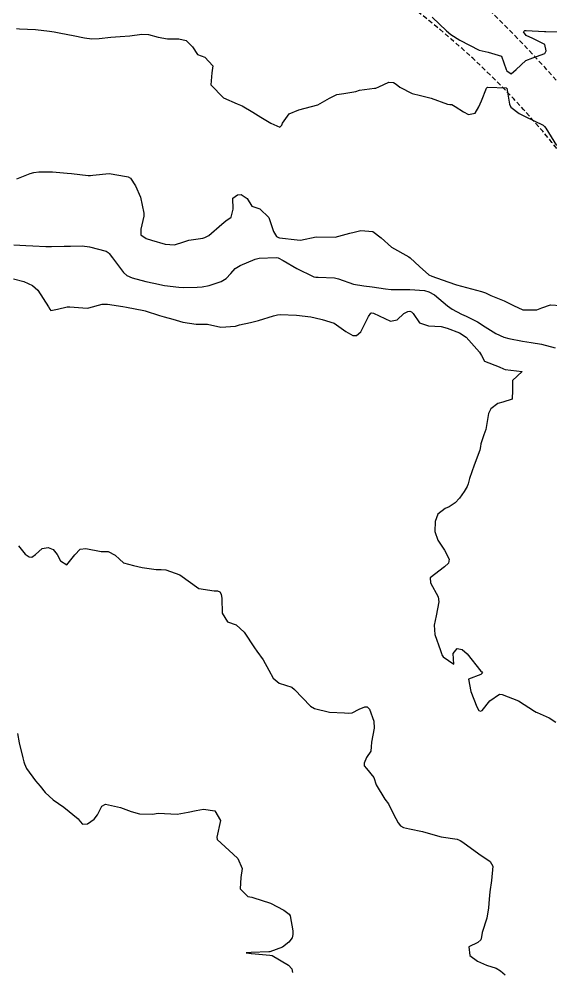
# Model space of a CAD drawing. Header units: metres. Extents: x 292545 to 299085, y 7450245 to 7463078.
# Drawn here: x 295009.3 to 295065.6, y 7462553.3 to 7462654.4 of the extents above; entities that cross this region are included whole.
import ezdxf

# ---------------------------------------------------------------- set-up
doc = ezdxf.new("R2010")
doc.units = ezdxf.units.M
doc.linetypes.add('DASHED', pattern=[0.75, 0.5, -0.25])
for name, color, linetype in [('Curvas de Nivel 1m', 11, 'Continuous'), ('Curvas de Nivel 5m', 15, 'Continuous'), ('Vias Secundárias', 230, 'DASHED')]:
    doc.layers.add(name, color=color, linetype=linetype)

msp = doc.modelspace()

# ---------------------------------------------------------------- linework, layer by layer
at = {"layer": 'Curvas de Nivel 1m', "flags": 128}
for points, elevation in [([(295008.99, 7462653.35), (295009.32, 7462653.3), (295010.99, 7462653.25), (295012.48, 7462653.08), (295012.99, 7462652.99), (295013.69, 7462652.87), (295014.98, 7462652.61), (295016.18, 7462652.35), (295016.98, 7462652.25), (295017.74, 7462652.29), (295018.98, 7462652.45), (295019.96, 7462652.52), (295020.98, 7462652.59), (295022.27, 7462652.76), (295022.98, 7462652.72), (295023.98, 7462652.45), (295024.98, 7462652.27), (295026.17, 7462652.24), (295026.97, 7462652.09), (295027.62, 7462651.41), (295028.16, 7462650.61), (295028.95, 7462650.33), (295029.79, 7462649.38), (295029.67, 7462648.65), (295029.57, 7462647.38), (295030.9, 7462646.01), (295032.37, 7462645.36), (295032.89, 7462645.14), (295034.02, 7462644.47), (295034.88, 7462643.94), (295035.93, 7462643.31), (295036.87, 7462642.88), (295037.08, 7462643.09), (295037.17, 7462643.3), (295037.88, 7462644.29), (295038.89, 7462644.72), (295040.89, 7462645.25), (295042.16, 7462645.98), (295042.91, 7462646.36), (295043.66, 7462646.47), (295044.92, 7462646.68), (295045.32, 7462646.8), (295046.92, 7462647.01), (295047.06, 7462647.04), (295047.37, 7462647.18), (295048.44, 7462647.66), (295048.93, 7462647.63), (295049.22, 7462647.45), (295049.61, 7462647.15), (295050.91, 7462646.45), (295051.79, 7462646.24), (295052.91, 7462645.98), (295054.66, 7462645.33), (295054.89, 7462645.28), (295055.09, 7462645.28), (295055.47, 7462645.08), (295056.33, 7462644.51), (295056.88, 7462644.24), (295057.56, 7462644.37), (295057.98, 7462645.05), (295058.25, 7462645.69), (295058.79, 7462647.04), (295058.84, 7462647.11), (295058.91, 7462647.13), (295060.86, 7462647.07), (295060.91, 7462647.04), (295060.92, 7462647.02), (295061.21, 7462645.33), (295061.35, 7462645.01), (295062.22, 7462644.34), (295062.88, 7462644.04), (295064.76, 7462643.09), (295064.87, 7462643.01), (295064.9, 7462643), (295064.92, 7462642.97), (295065.06, 7462642.78), (295066.19, 7462640.95)], 681), ([(295009.01, 7462637.41), (295009.54, 7462637.62), (295010.43, 7462637.99), (295010.81, 7462638.09), (295011.36, 7462638.16), (295012.81, 7462638.16), (295014.34, 7462638.03), (295014.81, 7462637.98), (295016.58, 7462637.77), (295016.81, 7462637.76), (295017.07, 7462637.8), (295018.81, 7462637.97), (295020.63, 7462637.66), (295020.8, 7462637.62), (295021.06, 7462637.49), (295021.6, 7462636.67), (295022.11, 7462635.48), (295022.47, 7462633.76), (295022.46, 7462633.47), (295022.16, 7462632.06), (295022.16, 7462631.48), (295022.73, 7462631.08), (295023.28, 7462630.91), (295024.72, 7462630.5), (295025.72, 7462630.43), (295026.72, 7462630.74), (295027.24, 7462630.9), (295028.73, 7462631.14), (295028.93, 7462631.2), (295029.35, 7462631.39), (295030.75, 7462632.61), (295031.17, 7462632.95), (295031.73, 7462633.36), (295031.93, 7462634.19), (295031.91, 7462635.36), (295032.4, 7462635.73), (295032.78, 7462635.76), (295033.42, 7462635.34), (295033.93, 7462634.5), (295034.76, 7462634.22), (295035.72, 7462633.31), (295036.22, 7462631.82), (295036.53, 7462631.3), (295036.73, 7462631.2), (295036.86, 7462631.17), (295038.73, 7462630.94), (295039.08, 7462630.92), (295040.73, 7462631.25), (295042.73, 7462631.23), (295044.3, 7462631.65), (295044.74, 7462631.77), (295045.47, 7462631.93), (295046.74, 7462631.83), (295047.63, 7462631.17), (295048.72, 7462630.17), (295050.53, 7462629.14), (295050.7, 7462629.03), (295051.69, 7462628.12), (295052.68, 7462627.25), (295052.97, 7462627.11), (295054.67, 7462626.48), (295055.58, 7462626.17), (295056.67, 7462625.88), (295058.24, 7462625.46), (295058.66, 7462625.31), (295059.23, 7462625.03), (295060.65, 7462624.47), (295061.64, 7462624), (295062.64, 7462623.51), (295064.1, 7462623.51), (295064.64, 7462623.73), (295065.56, 7462624.05), (295066.64, 7462624)], 682), ([(295008.71, 7462630.41), (295009.97, 7462630.36), (295010.71, 7462630.3), (295012.08, 7462630.23), (295012.71, 7462630.24), (295014.02, 7462630.26), (295014.71, 7462630.27), (295015.96, 7462630.3), (295016.71, 7462630.22), (295018.47, 7462629.75), (295018.7, 7462629.61), (295018.81, 7462629.51), (295019.17, 7462629.04), (295020.32, 7462627.49), (295020.68, 7462627.18), (295021.23, 7462626.93), (295022.67, 7462626.52), (295023.55, 7462626.34), (295024.67, 7462626.11), (295026.17, 7462625.93), (295026.67, 7462625.91), (295028.14, 7462625.93), (295028.67, 7462625.96), (295029.38, 7462626.1), (295030.67, 7462626.54), (295031.21, 7462626.83), (295031.69, 7462627.36), (295032.14, 7462627.9), (295032.69, 7462628.24), (295034.28, 7462628.91), (295034.7, 7462629.02), (295036.48, 7462629.08), (295036.7, 7462629.04), (295037.22, 7462628.77), (295038.69, 7462627.89), (295039.09, 7462627.68), (295039.99, 7462627.26), (295040.47, 7462627.04), (295040.68, 7462626.99), (295040.95, 7462626.98), (295042.68, 7462626.92), (295043.09, 7462626.81), (295044.67, 7462626.25), (295045.78, 7462626.08), (295046.66, 7462625.96), (295048.09, 7462625.74), (295048.66, 7462625.69), (295050.12, 7462625.68), (295050.66, 7462625.67), (295052.22, 7462625.56), (295052.66, 7462625.45), (295053.27, 7462625.1), (295054.64, 7462623.96), (295055.15, 7462623.59), (295056.11, 7462623.08), (295056.63, 7462622.85), (295057.82, 7462622.25), (295058.62, 7462621.73), (295059.75, 7462621.03), (295060.61, 7462620.63), (295061.14, 7462620.47), (295062.6, 7462620.19), (295063.52, 7462620.06), (295064.6, 7462619.88), (295066.05, 7462619.5)], 683), ([(295008.67, 7462626.82), (295009.75, 7462626.54), (295010.67, 7462626.1), (295011.23, 7462625.6), (295012.39, 7462623.84), (295012.52, 7462623.59), (295012.63, 7462623.46), (295013.32, 7462623.58), (295014.36, 7462623.84), (295014.64, 7462623.86), (295016.46, 7462623.71), (295016.64, 7462623.74), (295018.05, 7462624.11), (295018.64, 7462624.13), (295020.25, 7462623.88), (295020.64, 7462623.81), (295022.46, 7462623.47), (295022.63, 7462623.42), (295024.12, 7462622.94), (295024.63, 7462622.79), (295025.53, 7462622.53), (295026.62, 7462622.23), (295028.01, 7462622.01), (295028.62, 7462622.02), (295029.23, 7462622), (295030.62, 7462621.7), (295032.17, 7462621.81), (295032.62, 7462621.92), (295033.78, 7462622.17), (295034.62, 7462622.39), (295036.22, 7462622.9), (295036.63, 7462623), (295036.91, 7462623.02), (295038.63, 7462622.96), (295040.16, 7462622.79), (295040.63, 7462622.68), (295041.38, 7462622.49), (295042.62, 7462622.1), (295043.87, 7462621.22), (295044.61, 7462620.8), (295045, 7462620.81), (295045.45, 7462621.2), (295046.27, 7462622.83), (295046.52, 7462623.18), (295046.63, 7462623.21), (295046.79, 7462623.18), (295048.62, 7462622.33), (295049.31, 7462622.47), (295050.02, 7462623.15), (295050.43, 7462623.35), (295050.64, 7462623.37), (295050.83, 7462623.33), (295051.02, 7462623.13), (295051.66, 7462622.16), (295052.62, 7462621.82), (295053.96, 7462621.76), (295054.62, 7462621.58), (295055.9, 7462621.08), (295056.61, 7462620.64), (295058.05, 7462619.05), (295058.23, 7462618.7), (295058.57, 7462618.09), (295060.11, 7462617.48), (295060.57, 7462617.26), (295060.75, 7462617.2), (295062.56, 7462616.99), (295061.54, 7462616.02), (295061.52, 7462615.01), (295061.48, 7462614.05), (295060.52, 7462613.72), (295059.97, 7462613.58), (295059.25, 7462613.03), (295058.99, 7462612.55), (295058.74, 7462611.04), (295058.69, 7462610.84), (295058.48, 7462610.28), (295058.19, 7462609.32), (295058.15, 7462609.04), (295058.07, 7462608.66), (295057.47, 7462607.05), (295056.99, 7462605.63), (295056.83, 7462605.06), (295056.71, 7462604.78), (295056.41, 7462604.26), (295055.92, 7462603.55), (295055.47, 7462603.08), (295054.82, 7462602.65), (295054.39, 7462602.45), (295053.62, 7462601.85), (295053.33, 7462601.1), (295053.3, 7462600.04), (295053.63, 7462599.1), (295054.34, 7462598.04), (295054.81, 7462597.09), (295054.74, 7462596.67), (295054.31, 7462596.26), (295052.8, 7462595.11), (295052.84, 7462594.57), (295053.65, 7462593.1), (295053.74, 7462592.57), (295053.43, 7462591.1), (295053.22, 7462590.09), (295053.3, 7462589.1), (295053.9, 7462587.4), (295053.99, 7462587.09), (295054.04, 7462586.93), (295054.2, 7462586.73), (295055.3, 7462585.97), (295055.25, 7462587.08), (295055.68, 7462587.61), (295056.21, 7462587.53), (295056.73, 7462587.06), (295058.18, 7462585.23), (295058.28, 7462585.14), (295058.35, 7462585.05), (295058.18, 7462584.85), (295056.87, 7462584.37), (295057.11, 7462583.06), (295057.76, 7462581.43), (295057.96, 7462581.05), (295058.13, 7462580.96), (295058.33, 7462581.05), (295059.12, 7462582.06), (295060.16, 7462582.76), (295060.43, 7462582.75), (295062.15, 7462582.08), (295063.87, 7462580.97), (295064.03, 7462580.87), (295064.13, 7462580.83), (295065.43, 7462580.26), (295066.12, 7462579.82)], 684), ([(295009.08, 7462578.6), (295009.26, 7462577.62), (295009.64, 7462576.04), (295009.77, 7462575.61), (295009.84, 7462575.4), (295010.06, 7462574.88), (295011, 7462573.6), (295011.48, 7462573.04), (295012.03, 7462572.35), (295012.86, 7462571.58), (295014.01, 7462570.79), (295015.52, 7462569.55), (295015.73, 7462569.28), (295015.99, 7462569.01), (295016.51, 7462569.02), (295017.2, 7462569.53), (295017.55, 7462569.97), (295018.01, 7462570.89), (295018.42, 7462571.12), (295020.01, 7462570.76), (295021.14, 7462570.35), (295022, 7462570.09), (295023.4, 7462570.05), (295024, 7462570.16), (295025.35, 7462570.08), (295026, 7462570.05), (295027.17, 7462570.25), (295028.01, 7462570.43), (295028.8, 7462570.6), (295030.01, 7462570.4), (295030.59, 7462569.37), (295030.21, 7462567.61), (295030.24, 7462567.38), (295031.95, 7462565.81), (295032.45, 7462565.35), (295032.89, 7462564.3), (295032.76, 7462563.35), (295032.69, 7462562.13), (295033.48, 7462561.34), (295033.9, 7462561.24), (295034.01, 7462561.22), (295035.89, 7462560.63), (295037.29, 7462559.88), (295037.88, 7462559.47), (295037.99, 7462559.28), (295038.25, 7462557.68), (295038.27, 7462557.28), (295038.18, 7462556.95), (295037.84, 7462556.48), (295037.17, 7462555.96), (295035.83, 7462555.47), (295035.7, 7462555.45), (295033.83, 7462555.4), (295033.33, 7462555.34), (295033.83, 7462555.3), (295033.87, 7462555.29), (295035.83, 7462555.12), (295036.08, 7462555.06), (295037.81, 7462554.06), (295038.17, 7462553.65), (295038.21, 7462553.28)], 686)]:
    msp.add_lwpolyline(points, dxfattribs=dict(at, elevation=elevation))
at = {"layer": 'Curvas de Nivel 5m', "flags": 128}
for points, elevation in [([(295053.01, 7462654.56), (295054.54, 7462653.09), (295054.99, 7462652.7), (295055.94, 7462652.11), (295056.97, 7462651.59), (295057.99, 7462651.05), (295058.96, 7462650.83), (295060.35, 7462650.41), (295060.86, 7462649.02), (295060.94, 7462648.88), (295061.4, 7462648.55), (295061.92, 7462649.01), (295062.95, 7462649.95), (295063.69, 7462650.25), (295064.96, 7462650.7), (295065.11, 7462650.97), (295064.97, 7462651.66), (295063.69, 7462652.28), (295062.99, 7462652.62), (295062.69, 7462652.99), (295062.85, 7462653.13), (295062.99, 7462653.13), (295064.92, 7462653.05), (295064.99, 7462653.04), (295065.06, 7462653.04), (295066.99, 7462653.01)], 680), ([(295009.21, 7462598.49), (295009.92, 7462597.62), (295010.33, 7462597.34), (295010.61, 7462597.32), (295010.99, 7462597.6), (295011.72, 7462598.22), (295012.34, 7462598.33), (295012.86, 7462598.1), (295013.28, 7462597.58), (295013.66, 7462596.92), (295014.31, 7462596.48), (295015.18, 7462597.55), (295015.72, 7462598.16), (295016.33, 7462598.23), (295017.94, 7462597.92), (295018.33, 7462597.9), (295018.71, 7462597.9), (295019.45, 7462597.5), (295019.9, 7462597.08), (295020.32, 7462596.71), (295021.39, 7462596.41), (295022.31, 7462596.19), (295023.79, 7462595.98), (295024.31, 7462595.99), (295024.81, 7462595.95), (295026.3, 7462595.42), (295028.29, 7462593.97), (295029.92, 7462593.75), (295030.29, 7462593.73), (295030.54, 7462593.63), (295030.65, 7462593.37), (295030.74, 7462592.91), (295030.79, 7462591.37), (295031.33, 7462590.45), (295032.24, 7462590.13), (295033.09, 7462589.34), (295034.21, 7462587.68), (295034.46, 7462587.33), (295035.1, 7462586.41), (295035.72, 7462585.31), (295036.17, 7462584.48), (295036.82, 7462583.96), (295038.17, 7462583.53), (295038.43, 7462583.28), (295040.14, 7462581.52), (295040.54, 7462581.26), (295042.13, 7462580.87), (295043.73, 7462580.81), (295044.13, 7462580.78), (295044.55, 7462580.79), (295045.29, 7462581.2), (295045.88, 7462581.45), (295046.14, 7462581.42), (295046.38, 7462581.19), (295046.84, 7462579.9), (295046.88, 7462579.18), (295046.6, 7462577.69), (295046.57, 7462577.18), (295046.53, 7462576.74), (295046.08, 7462576.05), (295045.81, 7462575.45), (295045.83, 7462575.19), (295046.06, 7462574.89), (295046.83, 7462573.96), (295047.07, 7462573.18), (295048.02, 7462571.66), (295048.4, 7462571.16), (295048.91, 7462570.06), (295049.4, 7462569.15), (295049.66, 7462568.82), (295049.99, 7462568.63), (295050.61, 7462568.51), (295051.98, 7462568.22), (295052.84, 7462567.96), (295053.98, 7462567.65), (295055.66, 7462567.39), (295055.98, 7462567.28), (295056.26, 7462567.07), (295057.96, 7462565.86), (295059.15, 7462565.03), (295059.44, 7462564.53), (295059.29, 7462563.03), (295059.12, 7462561.82), (295059.04, 7462561.03), (295058.99, 7462560.14), (295058.81, 7462559.04), (295058.33, 7462557.51), (295058.23, 7462557.04), (295058.17, 7462556.72), (295057.84, 7462556.46), (295056.92, 7462555.98), (295057.02, 7462555.06), (295057.82, 7462554.46), (295058.79, 7462554.06), (295059.81, 7462553.72), (295060.24, 7462553.46), (295060.75, 7462553.02)], 685)]:
    msp.add_lwpolyline(points, dxfattribs=dict(at, elevation=elevation))
at = {"layer": 'Vias Secundárias', "elevation": 699.68}
for points in [[(294951.66, 7462713.27, 0.274211), (294960.57, 7462704.14), (294991.11, 7462694.58), (295007.95, 7462687.96, -0.070781), (295046.93, 7462665.85, -0.078274), (295076.78, 7462634.28, -0.037752), (295096.47, 7462600.32, 0.093668), (295113.18, 7462577.74, -0.100626), (295135.96, 7462546.05, -0.022574), (295151.74, 7462506.24, -0.059918), (295159.22, 7462471.56, 0.040004), (295166.3, 7462431.06, 0.162624), (295182.97, 7462405.35), (295202.25, 7462384.07)], [(294937.44, 7462705.97), (294958.94, 7462699.73), (294991.98, 7462690.21), (295007.38, 7462684.25), (295015.58, 7462679.34, -0.025524), (295050.25, 7462656.08, -0.069948), (295067.61, 7462638.86, -0.042819), (295087.22, 7462607.85, 0.023317), (295100.96, 7462584.12, 0.064559), (295117.37, 7462564.66, -0.105426), (295131.58, 7462544.73, -0.017316), (295141.35, 7462519.9, -0.023697), (295149.94, 7462491.38, -0.032371), (295154.32, 7462467.39, 0.023489), (295158.77, 7462440.3, 0.022808), (295161.82, 7462428.63, 0.107367), (295179.63, 7462397.15, 0.001207), (295196.54, 7462378.31)]]:
    msp.add_lwpolyline(points, format="xyb", dxfattribs=at)

doc.saveas('drawing.dxf')
